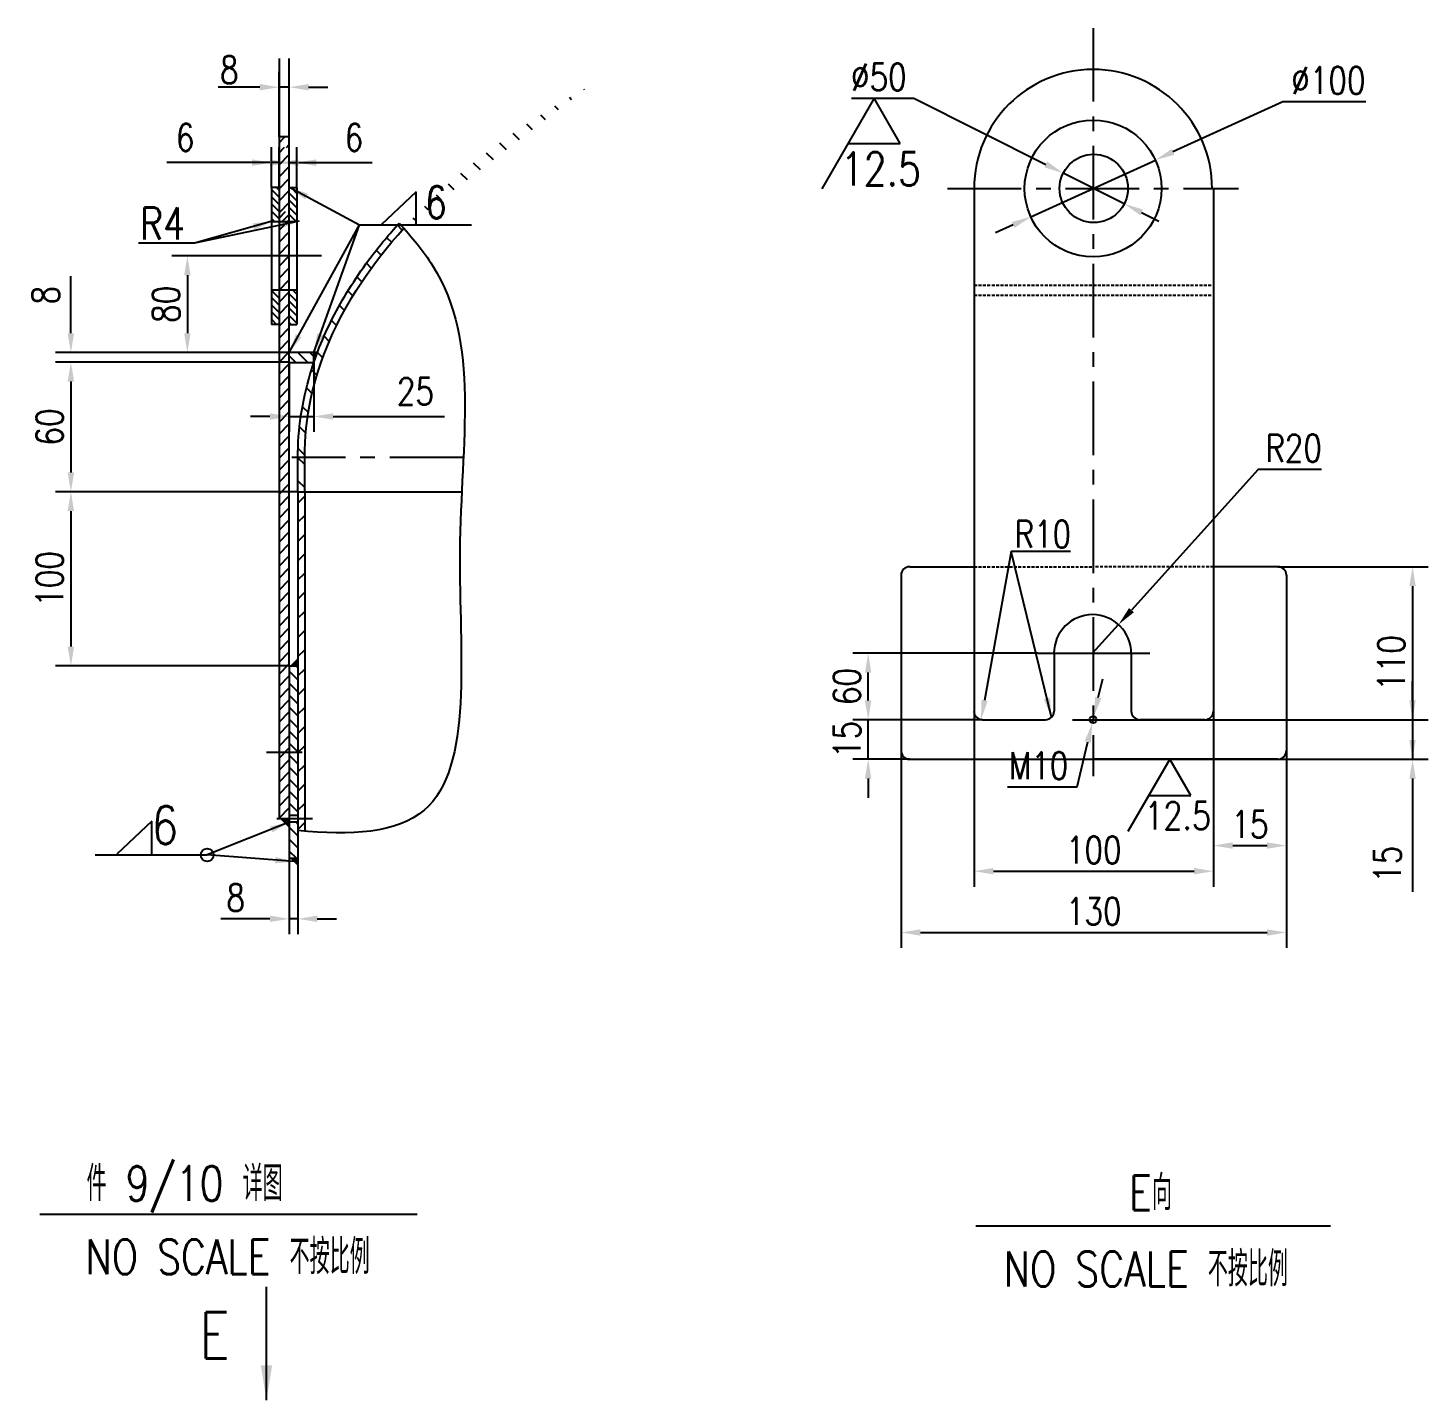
# Model space of a CAD drawing. Header units: millimetres. Extents: x 59416 to 141837, y 76647 to 89475.
# Drawn here: x 136601 to 138412, y 78519 to 80294 of the extents above; entities that cross this region are included whole.
import ezdxf
from ezdxf.enums import TextEntityAlignment as Align

# ---------------------------------------------------------------- set-up
doc = ezdxf.new("R2010")
doc.units = ezdxf.units.MM
doc.linetypes.add('CENTER', pattern=[50.8, 31.75, -6.35, 6.35, -6.35])
doc.linetypes.add('DASHED', pattern=[19.05, 12.7, -6.35])
for name, color, linetype in [('07标注线层', 4, 'Continuous'), ('1轮廓实线层', 7, 'Continuous'), ('2细线层', 4, 'Continuous'), ('3中心线层', 1, 'CENTER'), ('4虚线层', 6, 'DASHED'), ('5剖面线层', 2, 'Continuous'), ('7标注层', 4, 'Continuous'), ('DIM', 4, 'Continuous'), ('OBJ', 7, 'Continuous')]:
    doc.layers.add(name, color=color, linetype=linetype)
doc.styles.add('TH_GBDIM', font='romans.shx', dxfattribs={"width": 0.8, "bigfont": 'gbcbig.shx'})
doc.styles.add('VCADHZ', font='vcadtxt3.shx', dxfattribs={"width": 0.75, "bigfont": 'vcadhz.shx'})
doc.dimstyles.new('single', dxfattribs={"dimscale": 15, "dimtxt": 3, "dimasz": 3, "dimexe": 2, "dimexo": 1, "dimgap": 1, "dimtad": 1, "dimdec": 0, "dimdsep": 46, "dimtxsty": 'VCADHZ', "dimcen": 0, "dimclrd": 256, "dimclre": 256, "dimclrt": 3, "dimadec": 0, "dimazin": 2, "dimtfac": 1, "dimtdec": 0, "dimtmove": 0, "dimatfit": 3, "dimfxl": 1, "dimtolj": 1, "dimtzin": 0, "dimlwd": -1, "dimlwe": -1, "dimarcsym": 1})
doc.dimstyles.new('TH_GBDIM', dxfattribs={"dimscale": 10, "dimtxt": 3.5, "dimasz": 2.5, "dimexe": 2, "dimexo": 0, "dimgap": 1.5, "dimtad": 1, "dimdec": 0, "dimzin": 0, "dimdsep": 46, "dimtxsty": 'TH_GBDIM', "dimcen": 2.5, "dimclrd": 130, "dimclre": 130, "dimclrt": 3, "dimadec": 0, "dimazin": 0, "dimtfac": 0.714286, "dimtdec": 0, "dimtmove": 0, "dimatfit": 3, "dimfxl": 1, "dimtzin": 0, "dimlwd": -1, "dimlwe": -1, "dimarcsym": 0})
pattern_1 = [(135, (346568.74376, 50724.7966), (0.24828612124, 0.24828612124), [])]

# ---------------------------------------------------------------- blocks, each defined once
blk = doc.blocks.new('*D468')
at = {"layer": '1轮廓实线层', "color": 130, "transparency": 16777216}
for p, q in [((137730.3, 79359.1), (137730.3, 79103.9)), ((138228.4, 79359.1), (138228.4, 79103.9)), ((137755.3, 79123.9), (138203.4, 79123.9))]:
    blk.add_line(p, q, dxfattribs=at)
for points in [[(137755.3, 79128), (137755.3, 79119.7), (137730.3, 79123.9)], [(138203.4, 79128), (138203.4, 79119.7), (138228.4, 79123.9)]]:
    blk.add_solid(points, dxfattribs=at)
at = {"layer": 'Defpoints', "color": 0, "transparency": 16777216}
for p in [(137730.3, 79359.1), (138228.4, 79359.1), (138228.4, 79123.9)]:
    blk.add_point(p, dxfattribs=at)
at = {"layer": '1轮廓实线层', "color": 3, "transparency": 16777216, "insert": (137979.4, 79151.4), "char_height": 35, "attachment_point": 5, "style": 'TH_GBDIM'}
blk.add_mtext('130', dxfattribs=at)
blk = doc.blocks.new('*D469')
at = {"layer": '1轮廓实线层', "color": 130, "transparency": 16777216}
for p, q in [((137824.6, 79410.2), (137824.6, 79183.1)), ((138134.2, 79410.2), (138134.2, 79183.1)), ((137849.6, 79203.1), (138109.2, 79203.1))]:
    blk.add_line(p, q, dxfattribs=at)
for points in [[(137849.6, 79207.3), (137849.6, 79199), (137824.6, 79203.1)], [(138109.2, 79207.3), (138109.2, 79199), (138134.2, 79203.1)]]:
    blk.add_solid(points, dxfattribs=at)
at = {"layer": 'Defpoints', "color": 0, "transparency": 16777216}
for p in [(137824.6, 79410.2), (138134.2, 79410.2), (138134.2, 79203.1)]:
    blk.add_point(p, dxfattribs=at)
at = {"layer": '1轮廓实线层', "color": 3, "transparency": 16777216, "insert": (137979.4, 79230.6), "char_height": 35, "attachment_point": 5, "style": 'TH_GBDIM'}
blk.add_mtext('100', dxfattribs=at)
blk = doc.blocks.new('*D470')
at = {"layer": '1轮廓实线层', "color": 130, "transparency": 16777216}
for p, q in [((138217.3, 79596.8), (138411.6, 79596.8)), ((138391.6, 79571.8), (138391.6, 79373)), ((138217.3, 79348), (138411.6, 79348))]:
    blk.add_line(p, q, dxfattribs=at)
for points in [[(138387.4, 79571.8), (138395.7, 79571.8), (138391.6, 79596.8)], [(138387.4, 79373), (138395.7, 79373), (138391.6, 79348)]]:
    blk.add_solid(points, dxfattribs=at)
at = {"layer": 'Defpoints', "color": 0, "transparency": 16777216}
for p in [(138217.3, 79596.8), (138217.3, 79348), (138391.6, 79348)]:
    blk.add_point(p, dxfattribs=at)
at = {"layer": '1轮廓实线层', "color": 3, "transparency": 16777216, "insert": (138364.1, 79472.4), "char_height": 35, "attachment_point": 5, "rotation": 90, "style": 'TH_GBDIM'}
blk.add_mtext('110', dxfattribs=at)
blk = doc.blocks.new('*D471')
at = {"layer": '1轮廓实线层', "color": 130, "transparency": 16777216}
for p, q in [((137687.7, 79424.1), (137687.7, 79449.1)), ((137835.6, 79399.1), (137667.7, 79399.1)), ((137687.7, 79348), (137687.7, 79399.1)), ((137741.4, 79348), (137667.7, 79348)), ((137687.7, 79323), (137687.7, 79298))]:
    blk.add_line(p, q, dxfattribs=at)
for points in [[(137683.5, 79424.1), (137691.8, 79424.1), (137687.7, 79399.1)], [(137683.5, 79323), (137691.8, 79323), (137687.7, 79348)]]:
    blk.add_solid(points, dxfattribs=at)
at = {"layer": 'Defpoints', "color": 0, "transparency": 16777216}
for p in [(137687.7, 79399.1), (137835.6, 79399.1), (137741.4, 79348)]:
    blk.add_point(p, dxfattribs=at)
at = {"layer": '1轮廓实线层', "color": 3, "transparency": 16777216, "insert": (137660.2, 79373.6), "char_height": 35, "attachment_point": 5, "rotation": 90, "style": 'TH_GBDIM'}
blk.add_mtext('15', dxfattribs=at)
blk = doc.blocks.new('*D472')
at = {"layer": '1轮廓实线层', "color": 130, "transparency": 16777216}
for p, q in [((137907.1, 79484.9), (137667.7, 79484.9)), ((137687.7, 79424.1), (137687.7, 79459.9)), ((137835.6, 79399.1), (137667.7, 79399.1))]:
    blk.add_line(p, q, dxfattribs=at)
for points in [[(137683.5, 79459.9), (137691.8, 79459.9), (137687.7, 79484.9)], [(137683.5, 79424.1), (137691.8, 79424.1), (137687.7, 79399.1)]]:
    blk.add_solid(points, dxfattribs=at)
at = {"layer": 'Defpoints', "color": 0, "transparency": 16777216}
for p in [(137687.7, 79484.9), (137907.1, 79484.9), (137835.6, 79399.1)]:
    blk.add_point(p, dxfattribs=at)
at = {"layer": '1轮廓实线层', "color": 3, "transparency": 16777216, "insert": (137660.2, 79442), "char_height": 35, "attachment_point": 5, "rotation": 90, "style": 'TH_GBDIM'}
blk.add_mtext('60', dxfattribs=at)
blk = doc.blocks.new('*D473')
at = {"layer": '1轮廓实线层', "color": 130, "transparency": 16777216}
for p, q in [((138134.2, 79410.2), (138134.2, 79216.3)), ((138228.4, 79359.1), (138228.4, 79216.3)), ((138159.2, 79236.3), (138203.4, 79236.3))]:
    blk.add_line(p, q, dxfattribs=at)
for points in [[(138159.2, 79240.5), (138159.2, 79232.1), (138134.2, 79236.3)], [(138203.4, 79240.5), (138203.4, 79232.1), (138228.4, 79236.3)]]:
    blk.add_solid(points, dxfattribs=at)
at = {"layer": 'Defpoints', "color": 0, "transparency": 16777216}
for p in [(138134.2, 79410.2), (138228.4, 79359.1), (138228.4, 79236.3)]:
    blk.add_point(p, dxfattribs=at)
at = {"layer": '1轮廓实线层', "color": 3, "transparency": 16777216, "insert": (138181.3, 79263.8), "char_height": 35, "attachment_point": 5, "style": 'TH_GBDIM'}
blk.add_mtext('15', dxfattribs=at)
blk = doc.blocks.new('*D474')
at = {"layer": '1轮廓实线层', "color": 130, "transparency": 16777216}
for p, q in [((137985.2, 79427.7), (137991, 79452.1)), ((137979.5, 79403.4), (137977.5, 79394.8)), ((137958, 79312.1), (137971.7, 79370.5)), ((137868, 79312.1), (137958, 79312.1))]:
    blk.add_line(p, q, dxfattribs=at)
for points in [[(137981.2, 79428.7), (137989.3, 79426.8), (137979.5, 79403.4)], [(137967.7, 79371.4), (137975.8, 79369.5), (137977.5, 79394.8)]]:
    blk.add_solid(points, dxfattribs=at)
at = {"layer": 'Defpoints', "color": 0, "transparency": 16777216}
for p in [(137979.5, 79403.4), (137977.5, 79394.8)]:
    blk.add_point(p, dxfattribs=at)
at = {"layer": '1轮廓实线层', "color": 3, "transparency": 16777216, "insert": (137908, 79339.6), "char_height": 35, "attachment_point": 5, "style": 'TH_GBDIM'}
blk.add_mtext('M10{}{}', dxfattribs=at)
blk = doc.blocks.new('*D475')
at = {"layer": '1轮廓实线层', "color": 130, "transparency": 16777216}
for p, q in [((138191.8, 79722.7), (138028.1, 79540.7)), ((138273.8, 79722.7), (138191.8, 79722.7)), ((137977.9, 79484.9), (138011.4, 79522.1))]:
    blk.add_line(p, q, dxfattribs=at)
blk.add_solid([(138025, 79543.4), (138031.2, 79537.9), (138011.4, 79522.1)], dxfattribs=at)
at = {"layer": 'Defpoints', "color": 0, "transparency": 16777216}
for p in [(138011.4, 79522.1), (137977.9, 79484.9)]:
    blk.add_point(p, dxfattribs=at)
at = {"layer": '1轮廓实线层', "color": 3, "transparency": 16777216, "insert": (138237.8, 79750.2), "char_height": 35, "attachment_point": 5, "style": 'TH_GBDIM'}
blk.add_mtext('R20', dxfattribs=at)
blk = doc.blocks.new('*D476')
at = {"layer": '1轮廓实线层', "color": 130, "transparency": 16777216}
for p, q in [((138224, 80198.3), (138081.7, 80133.3)), ((138331.3, 80198.3), (138224, 80198.3)), ((137898, 80049.4), (138059, 80122.9)), ((137875.3, 80039), (137852.5, 80028.6))]:
    blk.add_line(p, q, dxfattribs=at)
for points in [[(138080, 80137.1), (138083.4, 80129.5), (138059, 80122.9)], [(137873.5, 80042.8), (137877, 80035.2), (137898, 80049.4)]]:
    blk.add_solid(points, dxfattribs=at)
at = {"layer": 'Defpoints', "color": 0, "transparency": 16777216}
for p in [(138059, 80122.9), (137898, 80049.4)]:
    blk.add_point(p, dxfattribs=at)
at = {"layer": '1轮廓实线层', "color": 3, "transparency": 16777216, "insert": (138282.7, 80225.8), "char_height": 35, "attachment_point": 5, "style": 'TH_GBDIM'}
blk.add_mtext('%%C100', dxfattribs=at)
blk = doc.blocks.new('*D477')
at = {"layer": '1轮廓实线层', "color": 130, "transparency": 16777216}
for p, q in [((137666.2, 80202.7), (137746.8, 80202.7)), ((137746.8, 80202.7), (137917.5, 80117.2)), ((138018.9, 80066.3), (137939.8, 80105.9)), ((138041.3, 80055.1), (138063.6, 80043.9))]:
    blk.add_line(p, q, dxfattribs=at)
for points in [[(137919.3, 80120.9), (137915.6, 80113.4), (137939.8, 80105.9)], [(138043.1, 80058.8), (138039.4, 80051.4), (138018.9, 80066.3)]]:
    blk.add_solid(points, dxfattribs=at)
at = {"layer": 'Defpoints', "color": 0, "transparency": 16777216}
for p in [(137939.8, 80105.9), (138018.9, 80066.3)]:
    blk.add_point(p, dxfattribs=at)
at = {"layer": '1轮廓实线层', "color": 3, "transparency": 16777216, "insert": (137701.5, 80230.2), "char_height": 35, "attachment_point": 5, "style": 'TH_GBDIM'}
blk.add_mtext('%%C50', dxfattribs=at)
blk = doc.blocks.new('*D478')
at = {"color": 130, "transparency": 16777216}
for p, q in [((137872.5, 79616.6), (137838.1, 79423.9)), ((137949.5, 79616.6), (137872.5, 79616.6))]:
    blk.add_line(p, q, dxfattribs=at)
blk.add_solid([(137834, 79424.6), (137842.2, 79423.2), (137833.7, 79399.3)], dxfattribs=at)
at = {"layer": 'Defpoints', "color": 0, "transparency": 16777216}
for p in [(137833.7, 79399.3), (137835.6, 79410.2)]:
    blk.add_point(p, dxfattribs=at)
at = {"color": 3, "transparency": 16777216, "insert": (137913.5, 79639.1), "char_height": 35, "attachment_point": 5, "style": 'TH_GBDIM'}
blk.add_mtext('R10', dxfattribs=at)
blk = doc.blocks.new('*D479')
at = {"layer": '1轮廓实线层', "color": 130, "transparency": 16777216}
for p, q in [((136895.1, 79998.8), (136787.4, 79998.8)), ((136807.4, 79973.8), (136807.4, 79898.8)), ((136939.2, 79873.8), (136787.4, 79873.8))]:
    blk.add_line(p, q, dxfattribs=at)
for points in [[(136803.3, 79973.8), (136811.6, 79973.8), (136807.4, 79998.8)], [(136803.3, 79898.8), (136811.6, 79898.8), (136807.4, 79873.8)]]:
    blk.add_solid(points, dxfattribs=at)
at = {"layer": 'Defpoints', "color": 0, "transparency": 16777216}
for p in [(136895.1, 79998.8), (136807.4, 79873.8), (136939.2, 79873.8)]:
    blk.add_point(p, dxfattribs=at)
at = {"layer": '1轮廓实线层', "color": 3, "transparency": 16777216, "insert": (136779.9, 79936.3), "char_height": 35, "attachment_point": 5, "rotation": 90, "style": 'TH_GBDIM'}
blk.add_mtext('80', dxfattribs=at)
blk = doc.blocks.new('*D480')
at = {"layer": '1轮廓实线层', "color": 130, "transparency": 16777216}
for p, q in [((136939.2, 79861.4), (136636.8, 79861.4)), ((136656.8, 79836.4), (136656.8, 79718.8)), ((136950.3, 79693.8), (136636.8, 79693.8))]:
    blk.add_line(p, q, dxfattribs=at)
for points in [[(136652.6, 79836.4), (136661, 79836.4), (136656.8, 79861.4)], [(136652.6, 79718.8), (136661, 79718.8), (136656.8, 79693.8)]]:
    blk.add_solid(points, dxfattribs=at)
at = {"layer": 'Defpoints', "color": 0, "transparency": 16777216}
for p in [(136939.2, 79861.4), (136656.8, 79693.8), (136950.3, 79693.8)]:
    blk.add_point(p, dxfattribs=at)
at = {"layer": '1轮廓实线层', "color": 3, "transparency": 16777216, "insert": (136629.3, 79777.6), "char_height": 35, "attachment_point": 5, "rotation": 90, "style": 'TH_GBDIM'}
blk.add_mtext('60', dxfattribs=at)
blk = doc.blocks.new('*D481')
at = {"layer": '1轮廓实线层', "color": 130, "transparency": 16777216}
for p, q in [((136950.3, 79693.8), (136636.8, 79693.8)), ((136656.8, 79668.8), (136656.8, 79493.6)), ((136939.2, 79468.6), (136636.8, 79468.6))]:
    blk.add_line(p, q, dxfattribs=at)
for points in [[(136652.6, 79668.8), (136661, 79668.8), (136656.8, 79693.8)], [(136652.6, 79493.6), (136661, 79493.6), (136656.8, 79468.6)]]:
    blk.add_solid(points, dxfattribs=at)
at = {"layer": 'Defpoints', "color": 0, "transparency": 16777216}
for p in [(136950.3, 79693.8), (136656.8, 79468.6), (136939.2, 79468.6)]:
    blk.add_point(p, dxfattribs=at)
at = {"layer": '1轮廓实线层', "color": 3, "transparency": 16777216, "insert": (136629.3, 79581.2), "char_height": 35, "attachment_point": 5, "rotation": 90, "style": 'TH_GBDIM'}
blk.add_mtext('100{}{}', dxfattribs=at)
blk = doc.blocks.new('*D482')
at = {"layer": '1轮廓实线层', "color": 130, "transparency": 16777216}
for p, q in [((136939.2, 79334.4), (136939.2, 79121.5)), ((136950.3, 79334.4), (136950.3, 79121.5)), ((136914.2, 79141.5), (136850.6, 79141.5)), ((136950.3, 79141.5), (136939.2, 79141.5)), ((136975.3, 79141.5), (137000.3, 79141.5))]:
    blk.add_line(p, q, dxfattribs=at)
for points in [[(136914.2, 79145.7), (136914.2, 79137.4), (136939.2, 79141.5)], [(136975.3, 79145.7), (136975.3, 79137.4), (136950.3, 79141.5)]]:
    blk.add_solid(points, dxfattribs=at)
at = {"layer": 'Defpoints', "color": 0, "transparency": 16777216}
for p in [(136939.2, 79334.4), (136950.3, 79334.4), (136939.2, 79141.5)]:
    blk.add_point(p, dxfattribs=at)
at = {"layer": '1轮廓实线层', "color": 3, "transparency": 16777216, "insert": (136869.9, 79169), "char_height": 35, "attachment_point": 5, "style": 'TH_GBDIM'}
blk.add_mtext('8', dxfattribs=at)
blk = doc.blocks.new('*D516')
at = {"color": 130, "transparency": 16777216}
for p, q in [((136926, 80152.7), (136926, 80237)), ((136939.2, 80152.7), (136939.2, 80237)), ((136901, 80217), (136847.3, 80217)), ((136939.2, 80217), (136926, 80217)), ((136964.2, 80217), (136989.2, 80217))]:
    blk.add_line(p, q, dxfattribs=at)
for points in [[(136901, 80221.2), (136901, 80212.9), (136926, 80217)], [(136964.2, 80221.2), (136964.2, 80212.9), (136939.2, 80217)]]:
    blk.add_solid(points, dxfattribs=at)
at = {"layer": 'Defpoints', "color": 0, "transparency": 16777216}
for p in [(136926, 80217), (136926, 80152.7), (136939.2, 80152.7)]:
    blk.add_point(p, dxfattribs=at)
at = {"color": 3, "transparency": 16777216, "insert": (136861.6, 80239.5), "char_height": 35, "attachment_point": 5, "style": 'TH_GBDIM'}
blk.add_mtext('8', dxfattribs=at)
blk = doc.blocks.new('*D483')
at = {"layer": '2细线层', "color": 130, "transparency": 16777216}
for p, q in [((136656.8, 79898.8), (136656.8, 79972.5)), ((136926, 79873.8), (136636.8, 79873.8))]:
    blk.add_line(p, q, dxfattribs=at)
blk.add_solid([(136652.6, 79898.8), (136661, 79898.8), (136656.8, 79873.8)], dxfattribs=at)
at = {"layer": 'Defpoints', "color": 0, "transparency": 16777216}
for p in [(136656.8, 79873.8), (136926, 79873.8), (136926, 79860.5)]:
    blk.add_point(p, dxfattribs=at)
at = {"layer": '2细线层', "color": 3, "transparency": 16777216, "insert": (136624.3, 79948.1), "char_height": 35, "attachment_point": 5, "rotation": 90, "style": 'TH_GBDIM'}
blk.add_mtext('8', dxfattribs=at)
blk = doc.blocks.new('*D517')
at = {"color": 130, "transparency": 16777216}
for p, q in [((136916.1, 80087.2), (136916.1, 80139.5)), ((136926, 80087.2), (136926, 80139.5)), ((136891.1, 80119.5), (136781, 80119.5)), ((136926, 80119.5), (136916.1, 80119.5)), ((136951, 80119.5), (136976, 80119.5))]:
    blk.add_line(p, q, dxfattribs=at)
for points in [[(136891.1, 80123.7), (136891.1, 80115.3), (136916.1, 80119.5)], [(136951, 80123.7), (136951, 80115.3), (136926, 80119.5)]]:
    blk.add_solid(points, dxfattribs=at)
at = {"layer": 'Defpoints', "color": 0, "transparency": 16777216}
for p in [(136926, 80119.5), (136916.1, 80087.2), (136926, 80087.2)]:
    blk.add_point(p, dxfattribs=at)
at = {"color": 3, "transparency": 16777216, "insert": (136804.6, 80152), "char_height": 35, "attachment_point": 5, "style": 'TH_GBDIM'}
blk.add_mtext('6', dxfattribs=at)
blk = doc.blocks.new('*D518')
at = {"color": 130, "transparency": 16777216}
for p, q in [((136939.2, 80087.2), (136939.2, 80139.5)), ((136949.1, 80087.2), (136949.1, 80139.5)), ((136914.2, 80119.5), (136889.2, 80119.5)), ((136939.2, 80119.5), (136949.1, 80119.5)), ((136974.1, 80119.5), (137046.4, 80119.5))]:
    blk.add_line(p, q, dxfattribs=at)
for points in [[(136914.2, 80123.7), (136914.2, 80115.3), (136939.2, 80119.5)], [(136974.1, 80123.7), (136974.1, 80115.3), (136949.1, 80119.5)]]:
    blk.add_solid(points, dxfattribs=at)
at = {"layer": 'Defpoints', "color": 0, "transparency": 16777216}
for p in [(136949.1, 80119.5), (136939.2, 80087.2), (136949.1, 80087.2)]:
    blk.add_point(p, dxfattribs=at)
at = {"color": 3, "transparency": 16777216, "insert": (137022.8, 80152), "char_height": 35, "attachment_point": 5, "style": 'TH_GBDIM'}
blk.add_mtext('6', dxfattribs=at)
blk = doc.blocks.new('*D484')
at = {"color": 130, "transparency": 16777216}
for p, q in [((138391.6, 79424.1), (138391.6, 79449.1)), ((137978.5, 79399.1), (138411.6, 79399.1)), ((138391.6, 79399.1), (138391.6, 79348)), ((137978.5, 79348), (138411.6, 79348)), ((138391.6, 79323), (138391.6, 79176.5))]:
    blk.add_line(p, q, dxfattribs=at)
for points in [[(138387.4, 79424.1), (138395.7, 79424.1), (138391.6, 79399.1)], [(138387.4, 79323), (138395.7, 79323), (138391.6, 79348)]]:
    blk.add_solid(points, dxfattribs=at)
at = {"layer": 'Defpoints', "color": 0, "transparency": 16777216}
for p in [(137978.5, 79399.1), (137978.5, 79348), (138391.6, 79348)]:
    blk.add_point(p, dxfattribs=at)
at = {"color": 3, "transparency": 16777216, "insert": (138359.1, 79212.2), "char_height": 35, "attachment_point": 5, "rotation": 90, "style": 'TH_GBDIM'}
blk.add_mtext('15', dxfattribs=at)
blk = doc.blocks.new('*D528')
at = {"color": 130, "transparency": 16777216}
for p, q in [((136939.2, 79860.5), (136939.2, 79771.2)), ((136970.8, 79860.5), (136970.8, 79771.2)), ((136914.2, 79791.2), (136889.2, 79791.2)), ((136939.2, 79791.2), (136970.8, 79791.2)), ((136995.8, 79791.2), (137140, 79791.2))]:
    blk.add_line(p, q, dxfattribs=at)
for points in [[(136914.2, 79795.4), (136914.2, 79787), (136939.2, 79791.2)], [(136995.8, 79795.4), (136995.8, 79787), (136970.8, 79791.2)]]:
    blk.add_solid(points, dxfattribs=at)
at = {"layer": 'Defpoints', "color": 0, "transparency": 16777216}
for p in [(136939.2, 79860.5), (136970.8, 79860.5), (136970.8, 79791.2)]:
    blk.add_point(p, dxfattribs=at)
at = {"color": 3, "transparency": 16777216, "insert": (137102.3, 79823.7), "char_height": 35, "attachment_point": 5, "style": 'TH_GBDIM'}
blk.add_mtext('25', dxfattribs=at)

msp = doc.modelspace()

# ---------------------------------------------------------------- hatches: boundary and pattern name
at = {"layer": '5剖面线层'}
h = msp.add_hatch(dxfattribs=at)
h.set_pattern_fill('ANSI31', color=256, scale=6.63552, style=0)
h.set_pattern_definition([(135, (398917.695, 43653.61), (14.8971673, 14.8971673), [])])
edge = h.paths.add_edge_path()
edge.add_spline(control_points=[(136978.5, 79881.4), (136982.3, 79891), (136986.5, 79900.5), (136991.1, 79910)], knot_values=[3.337712, 3.337712, 3.337712, 3.337712, 3.377679, 3.377679, 3.377679, 3.377679], degree=3, periodic=0)
edge.add_spline(control_points=[(136991.1, 79910), (136993.2, 79914.4), (136995.4, 79918.8), (137000.5, 79928.6), (137003.3, 79933.9), (137006.4, 79939.2)], knot_values=[3.377679, 3.377679, 3.377679, 3.377679, 3.396303, 3.396303, 3.418824, 3.418824, 3.418824, 3.418824], degree=3, periodic=0)
edge.add_spline(control_points=[(137006.4, 79939.2), (137013.3, 79951.3), (137020.8, 79963.4), (137029, 79975.3)], knot_values=[3.418824, 3.418824, 3.418824, 3.418824, 3.470686, 3.470686, 3.470686, 3.470686], degree=3, periodic=0)
edge.add_spline(control_points=[(137029, 79975.3), (137034.1, 79982.9), (137039.5, 79990.4), (137047.5, 80000.9), (137049.9, 80004), (137052.3, 80007.1)], knot_values=[3.470686, 3.470686, 3.470686, 3.470686, 3.503365, 3.503365, 3.517032, 3.517032, 3.517032, 3.517032], degree=3, periodic=0)
edge.add_spline(control_points=[(137052.3, 80007.1), (137061.4, 80018.6), (137071.1, 80030), (137081.3, 80041.3)], knot_values=[3.517032, 3.517032, 3.517032, 3.517032, 3.568014, 3.568014, 3.568014, 3.568014], degree=3, periodic=0)
edge.add_spline(control_points=[(137081.3, 80041.3), (137082, 80040.6), (137082.7, 80039.8), (137083.3, 80039.1)], knot_values=[27.060965, 27.060965, 27.060965, 27.060965, 29.695394, 29.695394, 29.695394, 29.695394], degree=3, periodic=0)
edge.add_spline(control_points=[(137083.3, 80039.1), (137083.3, 80039.1), (137083.3, 80039.1), (137083.3, 80039.1)], knot_values=[29.695394, 29.695394, 29.695394, 29.695394, 29.695501, 29.695501, 29.695501, 29.695501], degree=3, periodic=0)
edge.add_line((137083.3, 80039.1), (137085, 80032.2))
edge.add_ellipse((138396.8, 79738), major_axis=(1437.7, 0), ratio=0.5, start_angle=155.8459, end_angle=180)
edge.add_line((136959.1, 79738), (136950.3, 79738))
edge.add_spline(control_points=[(136950.3, 79738), (136950.3, 79746.4), (136950.6, 79754.7), (136951.1, 79763)], knot_values=[3.141593, 3.141593, 3.141593, 3.141593, 3.175486, 3.175486, 3.175486, 3.175486], degree=3, periodic=0)
edge.add_spline(control_points=[(136951.1, 79763), (136951.6, 79769.5), (136952.2, 79776.1), (136953, 79782.6)], knot_values=[3.175486, 3.175486, 3.175486, 3.175486, 3.202139, 3.202139, 3.202139, 3.202139], degree=3, periodic=0)
edge.add_spline(control_points=[(136953, 79782.6), (136953.4, 79785.8), (136953.8, 79789.1), (136955.3, 79799.2), (136956.5, 79806), (136957.9, 79812.8)], knot_values=[3.202139, 3.202139, 3.202139, 3.202139, 3.215416, 3.215416, 3.243266, 3.243266, 3.243266, 3.243266], degree=3, periodic=0)
edge.add_spline(control_points=[(136957.9, 79812.8), (136959.2, 79819.3), (136960.7, 79825.8), (136962.4, 79832.2)], knot_values=[3.243266, 3.243266, 3.243266, 3.243266, 3.269926, 3.269926, 3.269926, 3.269926], degree=3, periodic=0)
edge.add_spline(control_points=[(136962.4, 79832.2), (136963.6, 79836.9), (136964.9, 79841.6), (136967.2, 79849.3), (136968.1, 79852.2), (136969.1, 79855.2)], knot_values=[3.269926, 3.269926, 3.269926, 3.269926, 3.28924, 3.28924, 3.301501, 3.301501, 3.301501, 3.301501], degree=3, periodic=0)
edge.add_spline(control_points=[(136969.1, 79855.2), (136971.9, 79864), (136975, 79872.7), (136978.5, 79881.4)], knot_values=[3.301501, 3.301501, 3.301501, 3.301501, 3.337712, 3.337712, 3.337712, 3.337712], degree=3, periodic=0)
h = msp.add_hatch(dxfattribs=at)
h.set_pattern_fill('ANSI31', color=256, scale=3.456, angle=90, style=0)
h.set_pattern_definition([(45, (161011.079, 76546.275), (7.7589413, -7.7589413), [])])
h.paths.add_polyline_path([(136926, 80139.2), (136926, 80152.7), (136939.2, 80152.7), (136939.2, 80139.2)])
h = msp.add_hatch(dxfattribs=at)
h.set_pattern_fill('ANSI31', color=256, scale=3.456, angle=90, style=0)
h.set_pattern_definition([(45, (560110.189, 45352.808), (7.7589413, -7.7589413), [])])
h.paths.add_polyline_path([(136939.2, 80043), (136926, 80043), (136926, 80139.3), (136939.2, 80139.3)])
h = msp.add_hatch(dxfattribs=at)
h.set_pattern_fill('ANSI31', color=256, scale=2.0736, style=0)
h.set_pattern_definition([(135, (560110.1894, 45352.808), (4.65536477, 4.65536477), [])])
h.paths.add_polyline_path([(136949.1, 80043), (136939.2, 80043), (136939.2, 80087.2), (136949.1, 80087.2)])
h.paths.add_polyline_path([(136939.2, 79954.5), (136949.1, 79954.5), (136949.1, 79910.3), (136939.2, 79910.3)])
h.paths.add_polyline_path([(136916.1, 79954.5), (136926, 79954.5), (136926, 79910.3), (136916.1, 79910.3)])
h.paths.add_polyline_path([(136926, 80043), (136916.1, 80043), (136916.1, 80087.2), (136926, 80087.2)])
h = msp.add_hatch(dxfattribs=at)
h.set_pattern_fill('ANSI31', color=256, scale=3.456, angle=90, style=0)
h.set_pattern_definition([(45, (560110.189, 45454.341), (7.7589413, -7.7589413), [])])
h.paths.add_polyline_path([(136926, 80056.1), (136939.2, 80056.1), (136939.2, 79583.2), (136939.2, 79270.9), (136926, 79270.9)])
h = msp.add_hatch(dxfattribs=at)
h.set_pattern_fill('ANSI31', color=256, scale=3.456, style=0)
h.set_pattern_definition([(135, (398917.695, 43552.078), (7.7589413, 7.7589413), [])])
h.paths.add_polyline_path([(136939.2, 79873.8), (136970.5, 79873.8), (136970.8, 79860.5), (136939.2, 79860.5)])
h = msp.add_hatch(dxfattribs=at)
h.set_pattern_fill('ANSI31', color=256, scale=0.221184, style=0)
h.set_pattern_definition([(135, (501657.0597, 16187.56374), (0.4965722425, 0.4965722425), [])])
edge = h.paths.add_edge_path()
edge.add_spline(control_points=[(136975.7, 79874.3), (136975.3, 79873.1), (136971, 79865), (136970.8, 79860.5)], knot_values=[3.451559, 3.451559, 3.451559, 3.451559, 3.470686, 3.470686, 3.470686, 3.470686], degree=3, periodic=0)
edge.add_line((136970.8, 79860.5), (136970.8, 79873.6))
edge.add_line((136970.8, 79873.6), (136975.6, 79873.8))
h = msp.add_hatch(dxfattribs=at)
h.set_pattern_fill('ANSI31', color=256, scale=6.63552, style=0)
h.set_pattern_definition([(135, (501709.16, 16289.097), (14.8971673, 14.8971673), [])])
h.paths.add_polyline_path([(136950.3, 79738), (136959.1, 79738), (136959.1, 79693.8), (136950.3, 79693.8)])
h = msp.add_hatch(dxfattribs=at)
h.set_pattern_fill('ANSI31', color=256, scale=5.5296, angle=90, style=0)
h.set_pattern_definition([(45, (398917.695, 43653.611), (12.4143061, -12.4143061), [])])
edge = h.paths.add_edge_path()
edge.add_line((136950.3, 79360.1), (136959.1, 79360.1))
edge.add_line((136959.1, 79360.1), (136959.1, 79255))
edge.add_spline(control_points=[(136959.1, 79255), (136956.2, 79255.3), (136953.3, 79255.5), (136950.3, 79255.8)], knot_values=[889.995373, 889.995373, 889.995373, 889.995373, 897.129845, 897.129845, 897.129845, 897.129845], degree=3, periodic=0)
edge.add_line((136950.3, 79255.8), (136950.3, 79360.1))
h.paths.add_polyline_path([(136950.3, 79641.8), (136950.3, 79693.8), (136959.1, 79693.8), (136959.1, 79360.1), (136950.3, 79360.1)])
h = msp.add_hatch(dxfattribs=at)
h.set_pattern_fill('ANSI31', color=256, scale=3.456, style=0)
h.set_pattern_definition([(135, (560110.189, 45339.741), (7.7589413, 7.7589413), [])])
h.paths.add_polyline_path([(136939.2, 79266.4), (136950.3, 79266.4), (136950.3, 79219.8), (136939.2, 79219.8)])
h.paths.add_polyline_path([(136939.2, 79468.6), (136950.3, 79468.6), (136950.3, 79356.7), (136939.2, 79356.7)])
h.paths.add_polyline_path([(136939.2, 79356.7), (136950.3, 79356.7), (136950.3, 79275.3), (136939.2, 79275.3)])
h = msp.add_hatch(dxfattribs=at)
h.set_pattern_fill('ANSI31', color=256, scale=0.110592, style=0)
h.set_pattern_definition(pattern_1)
h.paths.add_polyline_path([(136941.7, 79468.6), (136950.3, 79477.2), (136950.3, 79468.6)])
h = msp.add_hatch(dxfattribs=at)
h.set_pattern_fill('ANSI31', color=256, scale=0.110592, style=0)
h.set_pattern_definition(pattern_1)
h.paths.add_polyline_path([(136950.3, 79219.8), (136950.3, 79211.2), (136941.7, 79219.8)])
h.paths.add_polyline_path([(136928.7, 79270.9), (136939.2, 79270.9), (136939.2, 79260.3)])

# ---------------------------------------------------------------- linework, layer by layer
for p, q in [((136926, 80254.2), (136926, 79270.9)), ((136939.2, 79468.6), (136939.2, 80254.2)), ((136939.2, 80152.7), (136926, 80152.7)), ((136926, 80087.2), (136916.1, 80087.2)), ((136916.1, 80087.2), (136916.1, 79910.3)), ((136939.2, 80087.2), (136949.1, 80087.2)), ((136949.1, 80087.2), (136949.1, 79910.3)), ((137824.6, 80086.1), (137824.6, 79410.2)), ((138134.2, 80086.1), (138134.2, 79410.2)), ((136949.1, 80043), (136916.1, 80043)), ((136949.1, 79954.5), (136916.1, 79954.5)), ((136926, 79910.3), (136916.1, 79910.3)), ((136939.2, 79910.3), (136949.1, 79910.3)), ((136975.6, 79873.8), (136939.2, 79873.8)), ((136970.8, 79860.5), (136970.8, 79873.8)), ((136970.8, 79860.5), (136939.2, 79860.5)), ((136950.3, 79693.8), (136950.3, 79738)), ((136959.1, 79693.8), (136959.1, 79738)), ((136950.3, 79693.8), (137162.2, 79693.8)), ((136950.3, 79693.8), (136950.3, 79255.8)), ((136959.1, 79693.8), (136959.1, 79255)), ((136950.3, 79641.8), (136950.3, 79282)), ((137741.4, 79596.8), (137824.6, 79596.8)), ((138217.3, 79596.8), (138134.2, 79596.8)), ((137730.3, 79585.8), (137730.3, 79359.1)), ((138228.4, 79585.8), (138228.4, 79359.1)), ((136939.2, 79468.6), (136950.3, 79468.6)), ((136939.2, 79468.6), (136939.2, 79219.8)), ((136950.3, 79477.2), (136941.7, 79468.6)), ((137928, 79484.9), (137928, 79410.2)), ((138027.9, 79484.9), (138027.9, 79410.2)), ((137835.6, 79399.1), (137916.9, 79399.1)), ((138123.1, 79399.1), (138039, 79399.1)), ((137741.4, 79348), (137979.4, 79348)), ((138217.3, 79348), (137979.4, 79348)), ((136939.2, 79270.9), (136926, 79270.9)), ((136939.2, 79260.3), (136928.7, 79270.9)), ((136950.3, 79275.3), (136939.2, 79275.3)), ((136950.3, 79266.4), (136939.2, 79266.4)), ((136939.2, 79219.8), (136950.3, 79219.8)), ((136950.3, 79211.2), (136941.7, 79219.8))]:
    msp.add_line(p, q)
for centre, radius in [((137978.5, 80086.1), 88.5), ((137979.4, 80086.1), 44.2), ((137978.5, 79399.1), 4.42)]:
    msp.add_circle(centre, radius)
for centre, radius, start, end in [((137978.5, 80086.1), 153.9, 0, 180), ((137741.4, 79585.8), 11.1, 90, 180), ((138217.3, 79585.8), 11.1, 0, 90), ((137977.9, 79484.9), 50, 0, 180), ((137835.6, 79410.2), 11.1, 180, 270), ((137916.9, 79410.2), 11.1, 270, 0), ((138039, 79410.2), 11.1, 180, 270), ((138123.1, 79410.2), 11.1, 270, 0), ((137741.4, 79359.1), 11.1, 180, 270), ((138217.3, 79359.1), 11.1, 270, 0)]:
    msp.add_arc(centre, radius, start, end)
at = {"extrusion": (0, 0, -1)}
msp.add_ellipse((138396.8, 79738), major_axis=(1437.7, 0), ratio=0.5, start_param=3.141593, end_param=3.566965, dxfattribs=at)
msp.add_open_spline([(136950.3, 79738), (136950.3, 79756.2), (136951.6, 79774.3), (136957, 79810.4), (136961, 79828.4), (136974, 79872.3), (136984.5, 79897.9), (137010.9, 79948.5), (137026.7, 79973.4), (137056.3, 80012.5), (137068.4, 80027), (137081.3, 80041.3)], degree=3, knots=[3.1415927, 3.1415927, 3.1415927, 3.1415927, 3.2154163, 3.2154163, 3.2892399, 3.2892399, 3.3963025, 3.3963025, 3.5033652, 3.5033652, 3.5680142, 3.5680142, 3.5680142, 3.5680142])
at = {"layer": '07标注线层'}
for p, q in [((137103.4, 80081.8), (137058, 80038.9)), ((137103.4, 80038.9), (137103.4, 80081.8))]:
    msp.add_line(p, q, dxfattribs=at)
at = {"layer": '3中心线层', "ltscale": 3}
for p, q in [((137978.5, 80293.6), (137978.5, 79325.9)), ((137790.4, 80086.1), (138166.6, 80086.1)), ((136980.7, 79998.8), (136895.1, 79998.8)), ((137164.3, 79738), (136942.6, 79738))]:
    msp.add_line(p, q, dxfattribs=at)
at = {"layer": '3中心线层', "ltscale": 5}
for p, q in [((137907.1, 79484.9), (138051.7, 79484.9)), ((137951.8, 79399.1), (138005.2, 79399.1)), ((136956, 79356.7), (136909.9, 79356.7)), ((136969.3, 79270.9), (136923.2, 79270.9))]:
    msp.add_line(p, q, dxfattribs=at)
at = {"layer": '4虚线层', "ltscale": 0.3}
for p, q in [((137824.6, 79961.2), (138134.2, 79961.2)), ((137824.6, 79947.9), (138134.2, 79947.9)), ((137824.6, 79596.8), (137979.4, 79596.8)), ((138134.2, 79596.8), (137979.4, 79596.8))]:
    msp.add_line(p, q, dxfattribs=at)
at = {"layer": '7标注层'}
for p, q in [((137104.5, 78759.2), (136616.5, 78759.2)), ((137827.1, 78744.6), (138285.7, 78744.6))]:
    msp.add_line(p, q, dxfattribs=at)
at = {"layer": 'DIM'}
for p, q in [((137695.4, 80202.7), (137627.8, 80085.6)), ((137729.2, 80144.2), (137695.4, 80202.7)), ((137661.6, 80144.2), (137729.2, 80144.2)), ((137029.9, 80038.9), (137175, 80038.9)), ((136816.7, 80015.3), (136744.2, 80015.3)), ((138077.7, 79348), (138023.6, 79254.3)), ((138104.7, 79301.2), (138077.7, 79348)), ((138050.6, 79301.2), (138104.7, 79301.2)), ((136761.4, 79267.9), (136716, 79225)), ((136761.4, 79225), (136761.4, 79267.9)), ((136688, 79224.1), (136833, 79224.1))]:
    msp.add_line(p, q, dxfattribs=at)
msp.add_circle((136833, 79224.1), 8.34, dxfattribs=at)
at = {"layer": 'DIM', "ltscale": 20}
msp.add_open_spline([(137081.3, 80041.3), (137097.4, 80023.5), (137192.3, 79910), (137137, 79647.3), (137188.7, 79257.6), (137018.9, 79249), (136950.3, 79255.8)], degree=3, knots=[27.060965, 27.060965, 27.060965, 27.060965, 90.661264, 427.446916, 732.138053, 897.129845, 897.129845, 897.129845, 897.129845], dxfattribs=at)

# ---------------------------------------------------------------- texts
at = {"layer": '7标注层', "style": 'TH_GBDIM', "width": 0.8}
for s, height, p in [(' 件 9/10 详图', 45, (136652.4, 78776.7)), ('E向', 45, (138025.2, 78764.8)), ('E', 60, (136823.1, 78573))]:
    msp.add_text(s, height=height, dxfattribs=at).set_placement(p)
for p in [(136859.5, 78706.9), (138046.8, 78691.1)]:
    msp.add_text('NO SCALE 不按比例', height=45, dxfattribs=at).set_placement(p, align=Align.MIDDLE)
at = {"layer": 'DIM', "style": 'TH_GBDIM', "width": 0.8}
for height, p in [(43.2, (137704.1, 80111.4)), (35.83, (138087.9, 79275))]:
    msp.add_text('12.5', height=height, dxfattribs=at).set_placement(p, align=Align.MIDDLE)
at = {"layer": 'DIM', "linetype": 'Continuous', "style": 'TH_GBDIM', "width": 0.8}
for s, height, p in [('6', 41.5, (137114.6, 80088.9)), ('R4', 41.47, (136746.1, 80061.6)), ('6', 49.4, (136761.4, 79287.4))]:
    msp.add_text(s, height=height, dxfattribs=at).set_placement(p, align=Align.TOP_LEFT)

# ---------------------------------------------------------------- dimensions: what is measured, and where the dimension line sits
dim = msp.add_linear_dim(base=(136926, 80217), p1=(136939.2, 80152.7), p2=(136926, 80152.7), angle=180, text='8', dimstyle='TH_GBDIM', override={"dimgap": 0.5, "dimtad": 1, "dimjust": 0, "dimdec": 0, "dimlfac": 1, "dimtxsty": 'TH_GBDIM', "dimse1": 0, "dimse2": 0, "dimsd1": 0, "dimsd2": 0})
dim.commit()
dim.dimension.update_dxf_attribs({"geometry": '*D516', "text_midpoint": (136861.6, 80239.5)})
for base, p1, p2, text, picture, middle in [((136926, 80119.5), (136916.1, 80087.2), (136926, 80087.2), '6', '*D517', (136804.6, 80119.5)), ((136970.8, 79791.2), (136939.2, 79860.5), (136970.8, 79860.5), '25', '*D528', (137102.3, 79791.2))]:
    dim = msp.add_linear_dim(base=base, p1=p1, p2=p2, text=text, dimstyle='TH_GBDIM')
    dim.commit()
    dim.dimension.update_dxf_attribs({"geometry": picture, "text_midpoint": middle, "dimtype": 160})
dim = msp.add_linear_dim(base=(136949.1, 80119.5), p1=(136939.2, 80087.2), p2=(136949.1, 80087.2), text='6', dimstyle='TH_GBDIM')
dim.commit()
dim.dimension.update_dxf_attribs({"geometry": '*D518', "text_midpoint": (137022.8, 80152)})
dim = msp.add_radius_dim(center=(137835.6, 79410.2), mpoint=(137833.7, 79399.3), text='R10', dimstyle='TH_GBDIM', override={"dimgap": 0.5, "dimtad": 1, "dimjust": 0, "dimtih": 0, "dimtoh": 1, "dimdec": 0, "dimlfac": 1, "dimtxsty": 'TH_GBDIM', "dimse1": 0, "dimse2": 0, "dimsd1": 0, "dimsd2": 0, "dimtix": 0, "dimtofl": 1, "dimtmove": 1, "dimatfit": 3})
dim.commit()
dim.dimension.update_dxf_attribs({"geometry": '*D478', "text_midpoint": (137872.5, 79616.6), "dimtype": 164})
dim = msp.add_linear_dim(base=(138391.6, 79348), p1=(137978.5, 79399.1), p2=(137978.5, 79348), angle=90, text='15', dimstyle='TH_GBDIM')
dim.commit()
dim.dimension.update_dxf_attribs({"geometry": '*D484', "text_midpoint": (138391.6, 79212.2), "dimtype": 160})
at = {"layer": '1轮廓实线层'}
for p1, p2, text, picture, middle in [((138018.9, 80066.3), (137939.8, 80105.9), '%%C50', '*D477', (137746.8, 80202.7)), ((137898, 80049.4), (138059, 80122.9), '%%C100', '*D476', (138224, 80198.3))]:
    dim = msp.add_diameter_dim_2p(p1=p1, p2=p2, text=text, dimstyle='TH_GBDIM', override={"dimgap": 1, "dimtad": 1, "dimjust": 0, "dimtih": 0, "dimtoh": 1, "dimdec": 0, "dimlfac": 1, "dimtxsty": 'TH_GBDIM', "dimse1": 0, "dimse2": 0, "dimsd1": 0, "dimsd2": 0, "dimtix": 0, "dimtofl": 1, "dimtmove": 1, "dimatfit": 3}, dxfattribs=at)
    dim.commit()
    dim.dimension.update_dxf_attribs({"geometry": picture, "text_midpoint": middle, "dimtype": 163})
for base, p1, p2, text, override, picture, middle in [((136807.4, 79873.8), (136895.1, 79998.8), (136939.2, 79873.8), '80', {"dimgap": 1, "dimtad": 1, "dimjust": 0, "dimdec": 0, "dimlfac": 1, "dimtxsty": 'TH_GBDIM', "dimse1": 0, "dimse2": 0, "dimsd1": 0, "dimsd2": 0}, '*D479', (136807.4, 79936.3)), ((136656.8, 79468.6), (136950.3, 79693.8), (136939.2, 79468.6), '100{}{}', {"dimgap": 1, "dimtoh": 1, "dimtmove": 1}, '*D481', (136656.8, 79581.2)), ((137687.7, 79399.1), (137741.4, 79348), (137835.6, 79399.1), '15', {"dimgap": 1}, '*D471', (137687.7, 79373.6))]:
    dim = msp.add_linear_dim(base=base, p1=p1, p2=p2, angle=90, text=text, dimstyle='TH_GBDIM', override=override, dxfattribs=at)
    dim.commit()
    dim.dimension.update_dxf_attribs({"geometry": picture, "text_midpoint": middle, "dimtype": 160})
for base, p1, p2, angle, text, override, picture, middle in [((136656.8, 79693.8), (136939.2, 79861.4), (136950.3, 79693.8), 90, '60', {"dimgap": 1, "dimtad": 1, "dimjust": 0, "dimdec": 0, "dimlfac": 1, "dimtxsty": 'TH_GBDIM', "dimse1": 0, "dimse2": 0, "dimsd1": 0, "dimsd2": 0}, '*D480', (136629.3, 79777.6)), ((138391.6, 79348), (138217.3, 79596.8), (138217.3, 79348), 90, '110', {"dimgap": 1}, '*D470', (138364.1, 79472.4)), ((137687.7, 79484.9), (137835.6, 79399.1), (137907.1, 79484.9), 90, '60', {"dimgap": 1}, '*D472', (137660.2, 79442)), ((136939.2, 79141.5), (136950.3, 79334.4), (136939.2, 79334.4), 180, '8', {"dimgap": 1}, '*D482', (136869.9, 79169))]:
    dim = msp.add_linear_dim(base=base, p1=p1, p2=p2, angle=angle, text=text, dimstyle='TH_GBDIM', override=override, dxfattribs=at)
    dim.commit()
    dim.dimension.update_dxf_attribs({"geometry": picture, "text_midpoint": middle})
dim = msp.add_radius_dim(center=(137977.9, 79484.9), mpoint=(138011.4, 79522.1), text='R20', dimstyle='TH_GBDIM', override={"dimgap": 1, "dimtad": 1, "dimjust": 0, "dimtih": 0, "dimtoh": 1, "dimdec": 0, "dimlfac": 1, "dimtxsty": 'TH_GBDIM', "dimse1": 0, "dimse2": 0, "dimsd1": 0, "dimsd2": 0, "dimtix": 0, "dimtofl": 1, "dimtmove": 1, "dimatfit": 3}, dxfattribs=at)
dim.commit()
dim.dimension.update_dxf_attribs({"geometry": '*D475', "text_midpoint": (138191.8, 79722.7), "dimtype": 164})
dim = msp.add_diameter_dim_2p(p1=(137979.5, 79403.4), p2=(137977.5, 79394.8), text='M10{}{}', dimstyle='TH_GBDIM', override={"dimgap": 1, "dimtad": 1, "dimjust": 0, "dimtih": 0, "dimtoh": 1, "dimdec": 0, "dimlfac": 1, "dimtxsty": 'TH_GBDIM', "dimse1": 0, "dimse2": 0, "dimsd1": 0, "dimsd2": 0, "dimtix": 0, "dimtofl": 1, "dimtmove": 1, "dimatfit": 3}, dxfattribs=at)
dim.commit()
dim.dimension.update_dxf_attribs({"geometry": '*D474', "text_midpoint": (137908, 79339.6)})
for base, p1, p2, text, picture, middle in [((138134.2, 79203.1), (137824.6, 79410.2), (138134.2, 79410.2), '100', '*D469', (137979.4, 79230.6)), ((138228.4, 79236.3), (138134.2, 79410.2), (138228.4, 79359.1), '15', '*D473', (138181.3, 79263.8)), ((138228.4, 79123.9), (137730.3, 79359.1), (138228.4, 79359.1), '130', '*D468', (137979.4, 79151.4))]:
    dim = msp.add_linear_dim(base=base, p1=p1, p2=p2, text=text, dimstyle='TH_GBDIM', override={"dimgap": 1}, dxfattribs=at)
    dim.commit()
    dim.dimension.update_dxf_attribs({"geometry": picture, "text_midpoint": middle})
at = {"layer": '2细线层'}
dim = msp.add_linear_dim(base=(136656.8, 79873.8), p1=(136926, 79860.5), p2=(136926, 79873.8), angle=90, text='8', dimstyle='TH_GBDIM', override={"dimgap": 1.5, "dimtad": 1, "dimjust": 2, "dimdec": 0, "dimlfac": 1, "dimse1": 1, "dimse2": 0, "dimsd1": 1, "dimsd2": 0}, dxfattribs=at)
dim.commit()
dim.dimension.update_dxf_attribs({"geometry": '*D483', "text_midpoint": (136624.3, 79948.1)})

# ---------------------------------------------------------------- leaders
for points in [[(137924.7, 79402.3), (137872.5, 79616.6)], [(136939.2, 79266.4), (136833, 79224.1)], [(136946, 79215.5), (136833, 79224.1)]]:
    msp.add_leader(points, dimstyle='TH_GBDIM', override={"dimgap": 0.5, "dimtad": 0, "dimtxsty": 'TH_GBDIM'})
at = {"layer": '7标注层'}
msp.add_leader([(136909.7, 78519.2), (136909.7, 78665.6)], dimstyle='single', override={"dimgap": 1, "dimtad": 0, "dimtxsty": 'TH_GBDIM'}, dxfattribs=at)
at = {"layer": 'OBJ'}
for points in [[(136939.4, 80087.6), (137029.9, 80038.9)], [(136917.2, 80043.7), (136816.7, 80015.3)], [(136952, 80043.7), (136816.7, 80015.3)], [(136939.2, 79873.8), (137029.9, 80038.9)], [(136970.8, 79873.8), (137029.9, 80038.9)]]:
    msp.add_leader(points, dimstyle='TH_GBDIM', override={"dimgap": 1, "dimtxsty": 'TH_GBDIM'}, dxfattribs=at)

doc.saveas('drawing.dxf')
